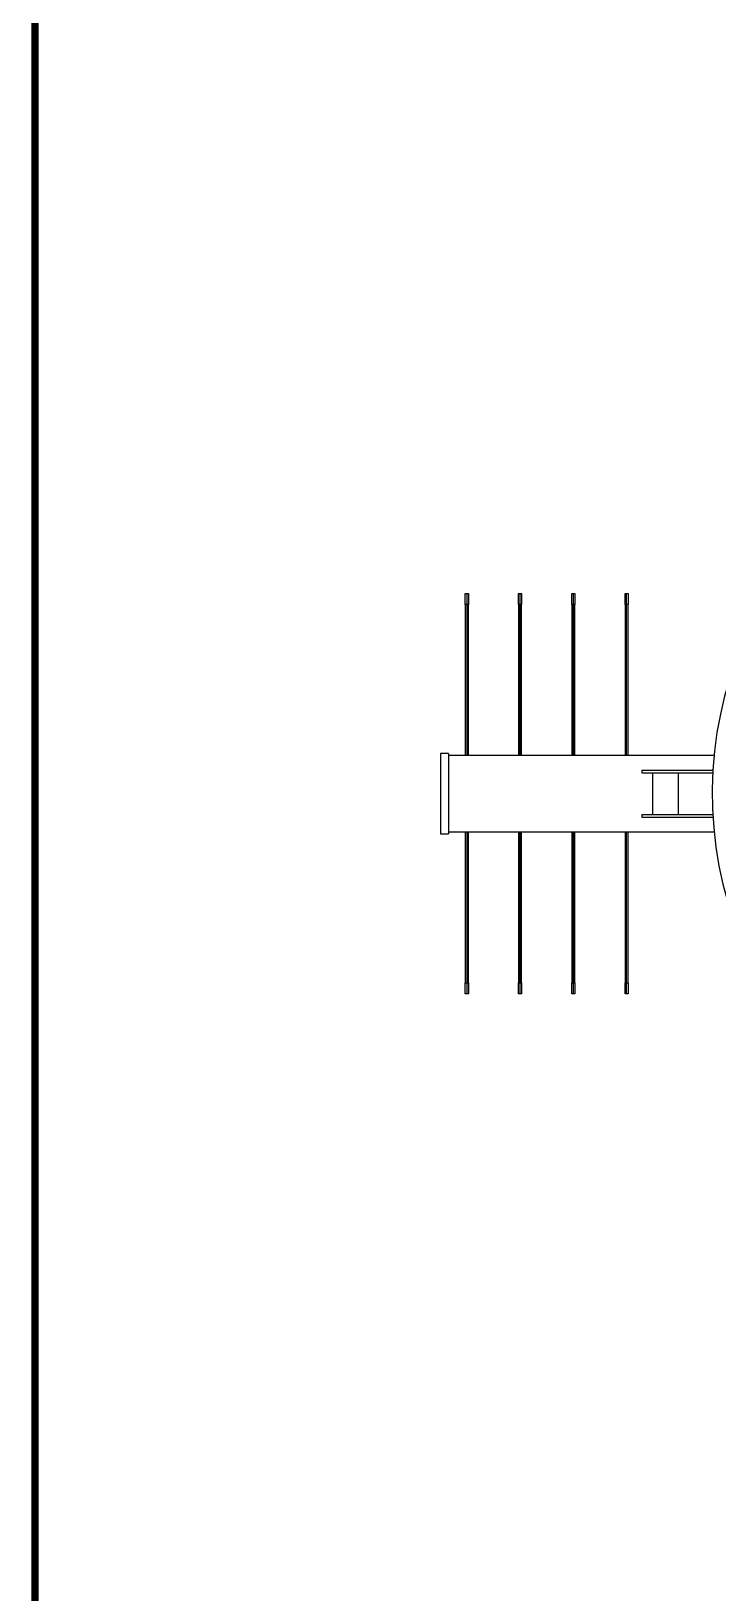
# Model space of a CAD drawing. Header units: millimetres. Extents: x 0 to 6631, y 0 to 4689.
# Drawn here: x 408 to 923, y 1171 to 2341 of the extents above; entities that cross this region are included whole.
import ezdxf

# ---------------------------------------------------------------- set-up
doc = ezdxf.new("R2010")
doc.units = ezdxf.units.MM
doc.header["$LTSCALE"] = 13
doc.layers.add('1', color=4, linetype='Continuous')
doc.layers.add('几何体', color=7, linetype='Continuous')

msp = doc.modelspace()

# ---------------------------------------------------------------- linework, layer by layer
at = {"layer": '1', "color": 0, "lineweight": 40, "const_width": 5.53}
msp.add_lwpolyline([(410.47, 173.66), (6472.75, 173.66), (6472.75, 4530.93), (410.47, 4530.93), (410.47, 173.66)], dxfattribs=at)
at = {"layer": '几何体'}
for p, q in [((733.34, 1919.75), (734.54, 1919.75)), ((733.34, 1911.48), (733.34, 1919.75)), ((734.54, 1911.48), (733.34, 1911.48)), ((733.34, 1911.48), (733.34, 1798.25)), ((734.54, 1919.75), (734.54, 1911.48)), ((734.54, 1919.75), (735.74, 1919.75)), ((734.54, 1911.48), (734.54, 1798.25)), ((735.74, 1911.48), (734.54, 1911.48)), ((735.74, 1919.75), (735.74, 1911.48)), ((735.74, 1798.25), (735.74, 1911.48)), ((773.34, 1919.75), (774.54, 1919.75)), ((773.34, 1911.48), (773.34, 1919.75)), ((773.34, 1911.48), (773.34, 1798.25)), ((774.54, 1911.48), (773.34, 1911.48)), ((774.54, 1919.75), (775.74, 1919.75)), ((774.54, 1911.48), (774.54, 1919.75)), ((774.54, 1798.25), (774.54, 1911.48)), ((775.74, 1911.48), (774.54, 1911.48)), ((775.74, 1919.75), (775.74, 1911.48)), ((775.74, 1798.25), (775.74, 1911.48)), ((813.34, 1919.75), (814.54, 1919.75)), ((813.34, 1911.48), (813.34, 1919.75)), ((814.54, 1911.48), (813.34, 1911.48)), ((813.34, 1911.48), (813.34, 1798.25)), ((814.54, 1919.75), (815.74, 1919.75)), ((814.54, 1911.48), (814.54, 1919.75)), ((814.54, 1798.25), (814.54, 1911.48)), ((815.74, 1911.48), (814.54, 1911.48)), ((815.74, 1919.75), (815.74, 1911.48)), ((815.74, 1798.25), (815.74, 1911.48)), ((853.34, 1919.75), (854.54, 1919.75)), ((853.34, 1911.48), (853.34, 1919.75)), ((854.54, 1911.48), (853.34, 1911.48)), ((853.34, 1911.48), (853.34, 1798.25)), ((854.54, 1919.75), (855.74, 1919.75)), ((854.54, 1911.48), (854.54, 1919.75)), ((854.54, 1798.25), (854.54, 1911.48)), ((855.74, 1911.48), (854.54, 1911.48)), ((855.74, 1919.75), (855.74, 1911.48)), ((855.74, 1798.25), (855.74, 1911.48)), ((720.74, 1799.75), (714.74, 1799.75)), ((714.74, 1799.75), (714.74, 1739.75)), ((720.74, 1799.75), (720.74, 1739.75)), ((920.14, 1798.25), (720.74, 1798.25)), ((865.93, 1787.25), (919.27, 1787.25)), ((865.93, 1787.25), (865.93, 1785.25)), ((865.93, 1785.25), (919.15, 1785.25)), ((874.04, 1785.25), (874.04, 1754.25)), ((893.08, 1785.25), (893.08, 1754.25)), ((865.93, 1754.25), (865.93, 1752.25)), ((865.93, 1754.25), (919.15, 1754.25)), ((865.93, 1752.25), (919.27, 1752.25)), ((714.74, 1739.75), (720.74, 1739.75)), ((720.74, 1741.25), (920.14, 1741.25)), ((733.34, 1741.25), (733.34, 1628.01)), ((734.54, 1741.25), (734.54, 1628.01)), ((735.74, 1628.01), (735.74, 1741.25)), ((773.34, 1741.25), (773.34, 1628.01)), ((774.54, 1628.01), (774.54, 1741.25)), ((775.74, 1628.01), (775.74, 1741.25)), ((813.34, 1741.25), (813.34, 1628.01)), ((814.54, 1628.01), (814.54, 1741.25)), ((815.74, 1628.01), (815.74, 1741.25)), ((853.34, 1741.25), (853.34, 1628.01)), ((854.54, 1628.01), (854.54, 1741.25)), ((855.74, 1628.01), (855.74, 1741.25)), ((733.34, 1628.01), (734.54, 1628.01)), ((733.34, 1619.75), (733.34, 1628.01)), ((734.54, 1628.01), (734.54, 1619.75)), ((734.54, 1628.01), (735.74, 1628.01)), ((735.74, 1628.01), (735.74, 1619.75)), ((773.34, 1628.01), (774.54, 1628.01)), ((773.34, 1619.75), (773.34, 1628.01)), ((774.54, 1628.01), (775.74, 1628.01)), ((774.54, 1619.75), (774.54, 1628.01)), ((775.74, 1628.01), (775.74, 1619.75)), ((813.34, 1628.01), (814.54, 1628.01)), ((813.34, 1619.75), (813.34, 1628.01)), ((814.54, 1628.01), (815.74, 1628.01)), ((814.54, 1619.75), (814.54, 1628.01)), ((815.74, 1628.01), (815.74, 1619.75)), ((853.34, 1628.01), (854.54, 1628.01)), ((853.34, 1619.75), (853.34, 1628.01)), ((854.54, 1628.01), (855.74, 1628.01)), ((854.54, 1619.75), (854.54, 1628.01)), ((855.74, 1628.01), (855.74, 1619.75)), ((734.54, 1619.75), (733.34, 1619.75)), ((735.74, 1619.75), (734.54, 1619.75)), ((774.54, 1619.75), (773.34, 1619.75)), ((775.74, 1619.75), (774.54, 1619.75)), ((814.54, 1619.75), (813.34, 1619.75)), ((815.74, 1619.75), (814.54, 1619.75)), ((854.54, 1619.75), (853.34, 1619.75)), ((855.74, 1619.75), (854.54, 1619.75))]:
    msp.add_line(p, q, dxfattribs=at)
msp.add_arc((1208.24, 1769.75), 289.5, 94.45754, 85.54246, dxfattribs=at)

doc.saveas('drawing.dxf')
